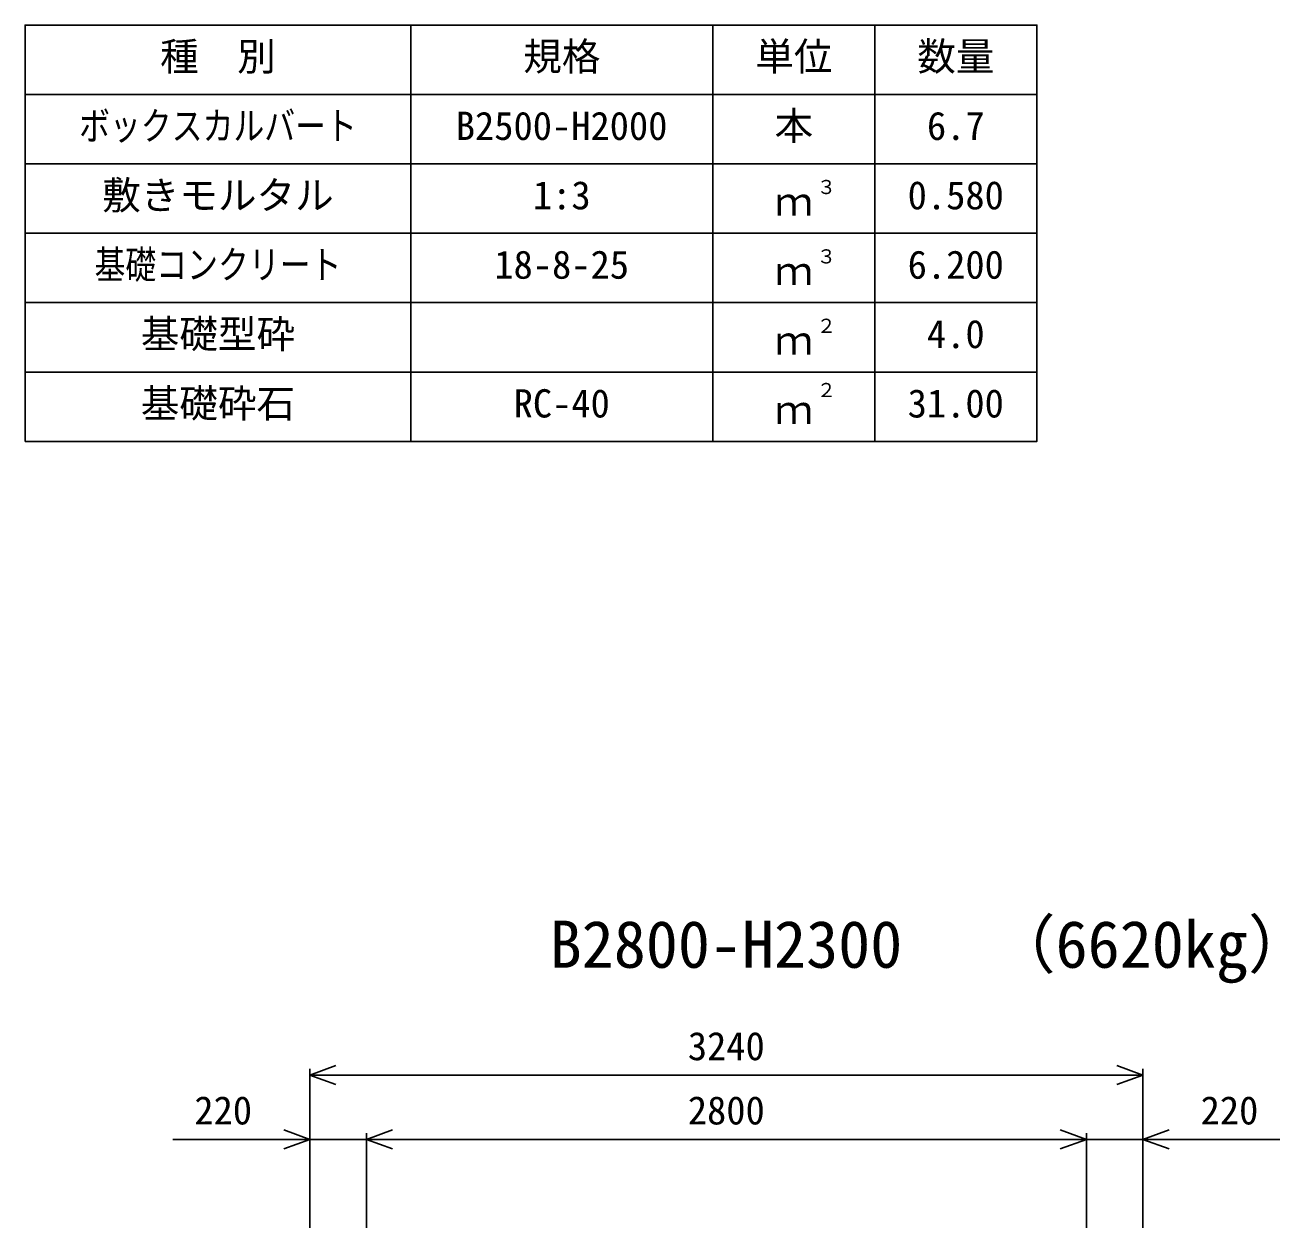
# Model space of a CAD drawing. Units: millimetres, scale not verified. Extents: x -100800 to 100800, y -35640 to 35640.
# Drawn here: x 53072 to 57952, y 268 to 4949 of the extents above; entities that cross this region are included whole.
import ezdxf
from ezdxf.enums import TextEntityAlignment as Align

# ---------------------------------------------------------------- set-up
doc = ezdxf.new("R2010")
doc.units = ezdxf.units.MM
doc.header["$LTSCALE"] = 120
for name, color, linetype, lineweight in [('0-0_DIM', 7, 'Continuous', 25), ('0-3_HYO', 3, 'Continuous', 25), ('0-4_HYO2', 4, 'Continuous', 25), ('0-7_TXT', 7, 'Continuous', 25)]:
    doc.layers.add(name, color=color, linetype=linetype, lineweight=lineweight)
doc.styles.add('ＭＳ ゴシック', font='')
doc.styles.get('ＭＳ ゴシック').set_extended_font_data('MS Gothic')

msp = doc.modelspace()

# ---------------------------------------------------------------- linework, layer by layer
at = {"layer": '0-0_DIM'}
for p, q in [((54179.1, 886.6), (54179.1, 268)), ((57419.1, 886.6), (57419.1, 268)), ((54179.1, 862.6), (57419.1, 862.6)), ((54399.1, 636.6), (54399.1, 268)), ((57199.1, 636.6), (57199.1, 268)), ((53646.4, 612.6), (54179.1, 612.6)), ((57951.8, 612.6), (57419.1, 612.6))]:
    msp.add_line(p, q, dxfattribs=at)
for points in [[(54280.6, 825.7), (54179.1, 862.6), (54280.6, 899.6)], [(57317.6, 825.7), (57419.1, 862.6), (57317.6, 899.6)], [(54077.6, 575.7), (54179.1, 612.6), (54077.6, 649.6)], [(54500.6, 575.7), (54399.1, 612.6), (54500.6, 649.6)], [(57097.6, 575.7), (57199.1, 612.6), (57097.6, 649.6)], [(57520.6, 575.7), (57419.1, 612.6), (57520.6, 649.6)], [(54179.1, 612.6), (54399.1, 612.6), (57199.1, 612.6), (57419.1, 612.6)]]:
    msp.add_lwpolyline(points, dxfattribs=at)
at = {"layer": '0-3_HYO'}
for p, q in [((54571.6, 4948.6), (54571.6, 3328.6)), ((55746.6, 4948.6), (55746.6, 3328.6)), ((56376.6, 4948.6), (56376.6, 3328.6)), ((53071.6, 4678.6), (57006.6, 4678.6))]:
    msp.add_line(p, q, dxfattribs=at)
msp.add_lwpolyline([(53071.6, 3328.6), (57006.6, 3328.6), (57006.6, 4948.6), (53071.6, 4948.6)], close=True, dxfattribs=at)
at = {"layer": '0-4_HYO2'}
for p, q in [((53071.6, 4408.6), (57006.6, 4408.6)), ((53071.6, 4138.6), (57006.6, 4138.6)), ((53071.6, 3868.6), (57006.6, 3868.6)), ((53071.6, 3598.6), (57006.6, 3598.6))]:
    msp.add_line(p, q, dxfattribs=at)

# ---------------------------------------------------------------- texts
at = {"layer": '0-0_DIM', "style": 'ＭＳ ゴシック'}
for s, p in [('3240', (55649.1, 887.6)), ('220', (53729.8, 637.6)), ('2800', (55649.1, 637.6)), ('220', (57643.4, 637.6))]:
    msp.add_text(s, height=110, dxfattribs=at).set_placement(p, align=Align.BOTTOM_LEFT)
at = {"layer": '0-7_TXT', "style": 'ＭＳ ゴシック'}
for s, height, p in [('種\u3000別', 110, (53596.6, 4738.6)), ('規格', 110, (55009.1, 4738.6)), ('単位', 110, (55911.6, 4738.6)), ('数量', 110, (56541.6, 4738.6)), ('B2500-H2000', 110, (54746.6, 4468.6)), ('本', 110, (55986.6, 4468.6)), ('6.7', 110, (56579.1, 4468.6)), ('敷きモルタル', 110, (53371.6, 4198.6)), ('３', 55, (56150.5, 4274.5)), ('1:3', 110, (55046.6, 4198.6)), ('0.580', 110, (56504.1, 4198.6)), ('ｍ', 110, (55986.6, 4173.6)), ('18-8-25', 110, (54896.6, 3928.6)), ('３', 55, (56150.5, 4004.5)), ('6.200', 110, (56504.1, 3928.6)), ('ｍ', 110, (55986.6, 3903.6)), ('基礎型砕', 110, (53521.6, 3658.6)), ('２', 55, (56150.5, 3734.5)), ('4.0', 110, (56579.1, 3658.6)), ('ｍ', 110, (55986.6, 3633.6)), ('基礎砕石', 110, (53521.6, 3388.6)), ('RC-40', 110, (54971.6, 3388.6)), ('２', 55, (56150.5, 3484.5)), ('31.00', 110, (56504.1, 3388.6)), ('ｍ', 110, (55986.6, 3363.6)), ('（6620kg）', 183.3, (56829.3, 1225.3)), ('B2800-H2300', 183.3, (55111.6, 1225.3))]:
    msp.add_text(s, height=height, dxfattribs=at).set_placement(p, align=Align.BOTTOM_LEFT)
at = {"layer": '0-7_TXT', "style": 'ＭＳ ゴシック', "width": 0.8}
for s, p in [('ボックスカルバート', (53281.6, 4468.6)), ('基礎コンクリート', (53341.6, 3928.6))]:
    msp.add_text(s, height=110, dxfattribs=at).set_placement(p, align=Align.BOTTOM_LEFT)

doc.saveas('drawing.dxf')
